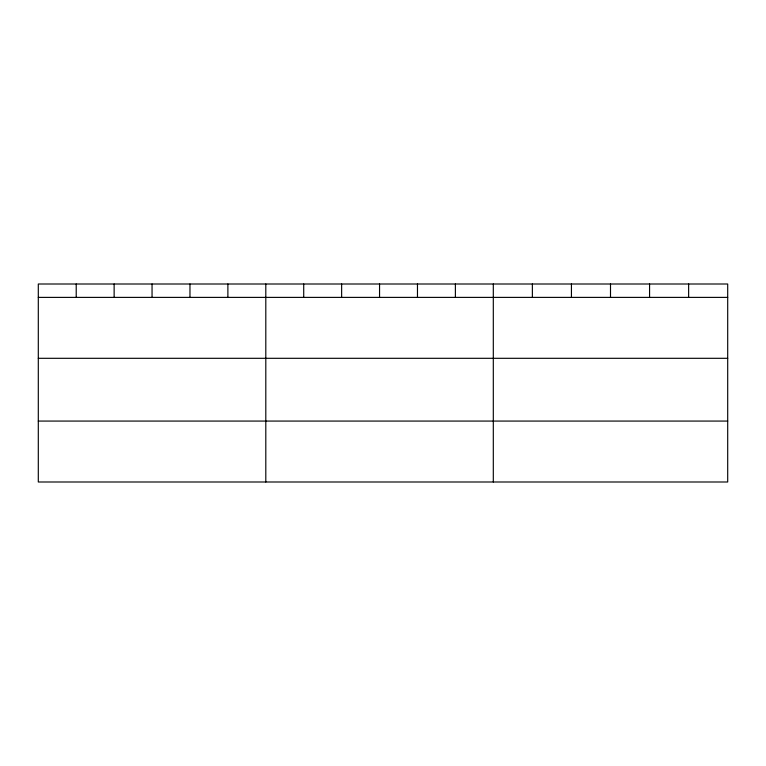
<?xml version="1.0" encoding="UTF-8"?>
<svg xmlns="http://www.w3.org/2000/svg" width="766" height="766" viewBox="0 0 766 766"><rect width="100%" height="100%" fill="white"/><g stroke="black" fill="none" stroke-linecap="round" stroke-linejoin="round"><path stroke-width="1.15" d="M727.7 297.39L727.7 481.996L38.3 481.996L38.3 284.004L727.7 284.004L727.7 297.39L38.3 297.39M38.3 358.306L727.7 358.306M38.3 421.07L727.7 421.07M688.634 284.004L688.634 297.39M649.568 284.004L649.568 297.39M610.502 284.004L610.502 297.39M571.436 284.004L571.436 297.39M532.37 284.004L532.37 297.39M493.304 284.004L493.304 481.996M455.387 284.004L455.387 297.39M417.47 284.004L417.47 297.39M379.553 284.004L379.553 297.39M341.636 284.004L341.636 297.39M303.719 284.004L303.719 297.39M265.802 284.004L265.802 481.996M227.885 284.004L227.885 297.39M189.968 284.004L189.968 297.39M152.051 284.004L152.051 297.39M114.134 284.004L114.134 297.39M76.217 284.004L76.217 297.39"/></g></svg>
